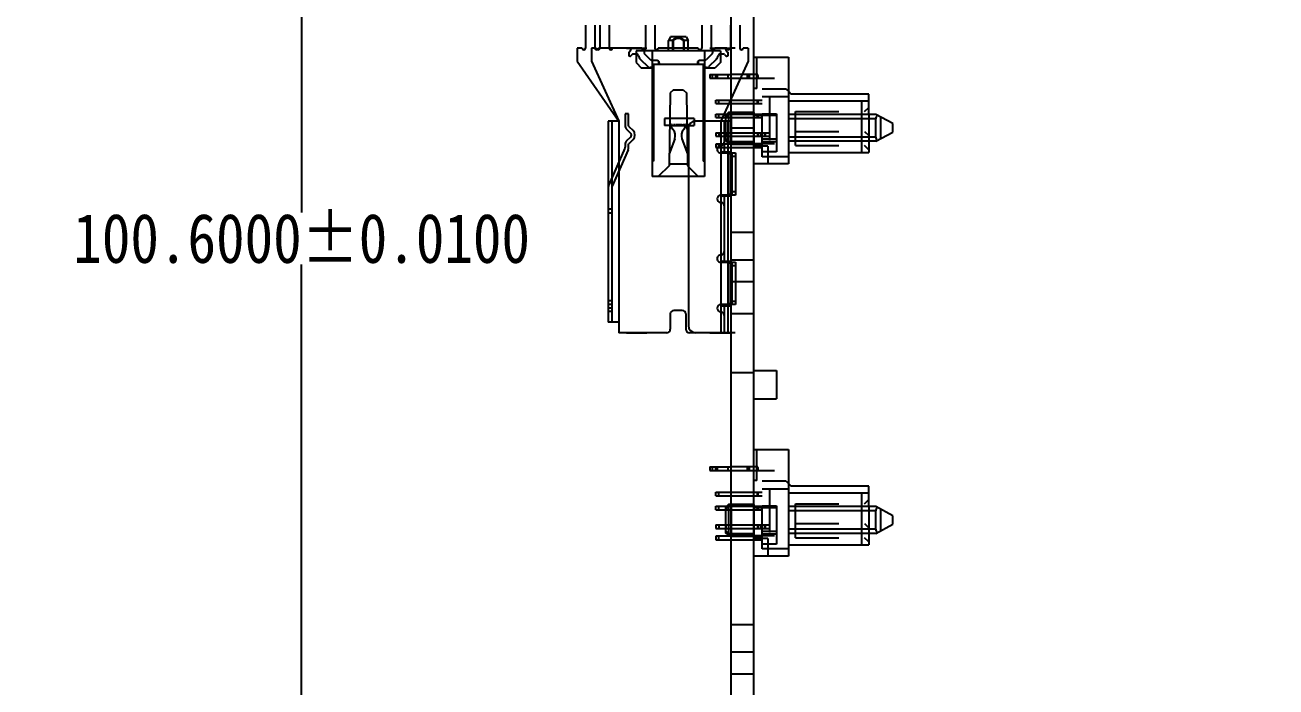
# Model space of a CAD drawing. Header units: millimetres. Extents: x 753 to 1632, y 352 to 973.
# Drawn here: x 901.5 to 990.2, y 622.5 to 669.4 of the extents above; entities that cross this region are included whole.
import ezdxf
from ezdxf import colors
from ezdxf.entities.mleader import LeaderData, LeaderLine
from ezdxf.math import Vec2, Vec3

# ---------------------------------------------------------------- set-up
doc = ezdxf.new("R2010")
doc.units = ezdxf.units.MM
doc.header["$LTSCALE"] = 30.734
doc.header["$PDMODE"] = 3
doc.header["$PDSIZE"] = 8
doc.linetypes.add('HIDDEN', pattern=[0.2, 0.1, -0.1])
doc.layers.get('0').update_dxf_attribs({"linetype": 'CONTINUOUS'})
doc.layers.get('Defpoints').update_dxf_attribs({"linetype": 'CONTINUOUS'})
for name, color, linetype in [('02___PRT_ALL_AXES', 7, 'CONTINUOUS'), ('5_ALL_CURVES', 7, 'CONTINUOUS'), ('CURVES', 7, 'CONTINUOUS'), ('DEFAULT_2', 8, 'HIDDEN')]:
    doc.layers.add(name, color=color, linetype=linetype)
doc.styles.get("Standard").update_dxf_attribs({"font": 'txt', "width": 0.85})
doc.dimstyles.get("Standard").update_dxf_attribs({"dimtxt": 3.5, "dimasz": 3.5, "dimexe": 0.18, "dimexo": 0.0625, "dimgap": 0.09, "dimtad": 1, "dimdsep": 46, "dimtxsty": 'Standard', "dimcen": 0.09, "dimadec": 0, "dimazin": 0, "dimtol": 1, "dimtp": 0.01, "dimtm": 0.01, "dimtfac": 1, "dimtofl": 0, "dimtmove": 0, "dimatfit": 3, "dimfxl": 1, "dimtolj": 1, "dimarcsym": 0})

# ---------------------------------------------------------------- blocks, each defined once
blk = doc.blocks.new('*D1')
at = {"color": 0, "lineweight": -2}
for p, q in [((948.068, 704.602), (911.039, 704.602)), ((921.097, 701.102), (921.097, 656.142)), ((921.097, 607.502), (921.097, 652.462)), ((948.068, 604.002), (911.039, 604.002))]:
    blk.add_line(p, q, dxfattribs=at)
at = {"color": 0}
for points in [[(920.514, 701.102), (921.68, 701.102), (921.097, 704.602)], [(920.514, 607.502), (921.68, 607.502), (921.097, 604.002)]]:
    blk.add_solid(points, dxfattribs=at)
at = {"layer": 'Defpoints', "color": 0}
for p in [(951.56, 704.602), (921.097, 604.002), (951.56, 604.002)]:
    blk.add_point(p, dxfattribs=at)
at = {"color": 0, "insert": (921.097, 654.302), "char_height": 3.5, "attachment_point": 5}
blk.add_mtext('\\A1;100.6000±0.0100', dxfattribs=at)

msp = doc.modelspace()

# ---------------------------------------------------------------- linework, layer by layer
at = {"color": 3, "linetype": 'Continuous'}
msp.add_line((951.56034, 604.00169), (951.56034, 704.60169), dxfattribs=at)
at = {"color": 7, "linetype": 'Continuous'}
for p, q in [((953.16034, 604.00169), (953.16034, 704.60169)), ((953.16034, 667.15169), (955.61034, 667.15169)), ((955.61034, 667.15169), (955.61034, 659.60169)), ((950.05034, 665.92669), (950.05034, 665.67669)), ((950.05034, 665.92669), (951.56034, 665.92669)), ((950.05034, 665.67669), (951.56034, 665.67669)), ((950.44034, 665.92669), (950.44034, 665.67669)), ((953.44034, 665.86669), (953.44034, 665.73669)), ((955.61034, 664.75169), (955.81034, 664.55169)), ((961.31034, 664.55169), (955.81034, 664.55169)), ((961.31034, 663.10169), (961.31034, 664.55169)), ((950.46034, 663.87669), (950.46034, 664.12669)), ((950.46034, 664.12669), (951.56034, 664.12669)), ((950.46034, 663.87669), (951.56034, 663.87669)), ((950.68461, 663.87669), (950.68461, 664.12669)), ((961.31034, 664.05169), (955.61034, 664.05169)), ((960.81034, 663.10169), (960.81034, 664.05169)), ((950.46034, 662.87669), (950.46034, 663.12669)), ((950.46034, 663.12669), (951.23534, 663.12669)), ((950.46034, 662.87669), (951.16034, 662.87669)), ((950.68461, 662.87669), (950.68461, 663.12669)), ((951.36034, 663.25169), (951.16034, 663.05169)), ((951.16034, 663.05165), (951.16034, 661.25172)), ((951.36034, 663.25169), (951.36034, 661.05169)), ((951.56034, 663.25169), (951.36034, 663.25169)), ((961.81034, 663.10169), (955.61034, 663.10169)), ((961.81034, 662.80169), (955.61034, 662.80169)), ((963.01034, 662.45169), (961.81034, 663.10169)), ((961.81034, 661.50169), (961.81034, 662.80169)), ((947.26386, 662.36915), (947.24338, 662.36915)), ((947.26386, 662.31915), (947.24338, 662.31915)), ((947.36775, 662.36915), (947.36101, 662.36915)), ((947.36101, 662.31915), (947.36775, 662.31915)), ((947.38602, 662.36915), (947.374, 662.36915)), ((947.374, 662.31915), (947.38602, 662.31915)), ((947.90588, 662.36915), (947.89914, 662.36915)), ((947.89914, 662.31915), (947.90588, 662.31915)), ((947.92415, 662.36915), (947.91213, 662.36915)), ((947.91213, 662.31915), (947.92415, 662.31915)), ((950.46034, 661.80669), (950.46034, 661.55669)), ((950.46034, 661.80669), (951.16034, 661.80669)), ((950.68461, 661.80669), (950.68461, 661.55669)), ((961.81034, 661.20169), (963.01034, 661.85169)), ((963.01034, 661.85169), (963.01034, 662.45169)), ((950.46034, 661.55669), (951.16034, 661.55669)), ((950.46034, 661.00669), (950.46034, 660.75669)), ((951.56034, 661.00669), (950.46034, 661.00669)), ((950.68461, 660.75669), (950.68461, 661.00669)), ((951.36034, 661.05169), (951.16034, 661.25169)), ((951.56034, 661.05169), (951.36034, 661.05169)), ((961.81034, 661.50169), (955.61034, 661.50169)), ((961.81034, 661.20169), (955.61034, 661.20169)), ((960.81034, 660.40169), (960.81034, 661.20169)), ((961.31034, 661.20169), (961.31034, 660.40169)), ((950.46034, 660.75669), (951.56034, 660.75669)), ((955.61034, 660.40169), (961.31034, 660.40169)), ((955.61034, 659.60169), (953.16034, 659.60169)), ((951.56034, 649.00169), (953.16034, 649.00169)), ((953.16034, 644.95169), (954.76034, 644.95169)), ((954.76034, 644.95169), (954.76034, 642.95169)), ((953.16034, 642.95169), (954.76034, 642.95169)), ((953.16034, 639.35169), (955.61034, 639.35169)), ((955.61034, 639.35169), (955.61034, 631.80169)), ((950.05034, 638.12669), (951.56034, 638.12669)), ((950.05034, 638.12669), (950.05034, 637.87669)), ((950.05034, 637.87669), (951.56034, 637.87669)), ((950.44034, 638.12669), (950.44034, 637.87669)), ((953.44034, 638.06669), (953.44034, 637.93669)), ((955.61034, 636.95169), (955.81034, 636.75169)), ((950.46034, 636.32669), (951.56034, 636.32669)), ((950.46034, 636.07669), (950.46034, 636.32669)), ((950.46034, 636.07669), (951.56034, 636.07669)), ((950.68461, 636.07669), (950.68461, 636.32669)), ((961.31034, 636.25169), (955.61034, 636.25169)), ((961.31034, 636.75169), (955.81034, 636.75169)), ((960.81034, 635.30169), (960.81034, 636.25169)), ((961.31034, 635.30169), (961.31034, 636.75169)), ((950.46034, 635.32669), (951.23534, 635.32669)), ((950.46034, 635.07669), (950.46034, 635.32669)), ((950.68461, 635.07669), (950.68461, 635.32669)), ((951.36034, 635.45169), (951.16034, 635.25169)), ((951.16034, 635.25165), (951.16034, 633.45172)), ((951.56034, 635.45169), (951.36034, 635.45169)), ((951.36034, 635.45169), (951.36034, 633.25169)), ((961.81034, 635.30169), (955.61034, 635.30169)), ((963.01034, 634.65169), (961.81034, 635.30169)), ((950.46034, 635.07669), (951.16034, 635.07669)), ((961.81034, 635.00169), (955.61034, 635.00169)), ((961.81034, 633.70169), (961.81034, 635.00169)), ((963.01034, 634.05169), (963.01034, 634.65169)), ((950.46034, 634.00669), (951.16034, 634.00669)), ((950.46034, 634.00669), (950.46034, 633.75669)), ((950.46034, 633.75669), (951.16034, 633.75669)), ((950.68461, 634.00669), (950.68461, 633.75669)), ((951.36034, 633.25169), (951.16034, 633.45169)), ((961.81034, 633.70169), (955.61034, 633.70169)), ((961.81034, 633.40169), (955.61034, 633.40169)), ((960.81034, 632.60169), (960.81034, 633.40169)), ((961.31034, 633.40169), (961.31034, 632.60169)), ((961.81034, 633.40169), (963.01034, 634.05169)), ((951.56034, 633.20669), (950.46034, 633.20669)), ((950.46034, 633.20669), (950.46034, 632.95669)), ((950.46034, 632.95669), (951.56034, 632.95669)), ((950.68461, 632.95669), (950.68461, 633.20669)), ((951.56034, 633.25169), (951.36034, 633.25169)), ((955.61034, 632.60169), (961.31034, 632.60169)), ((955.61034, 631.80169), (953.16034, 631.80169))]:
    msp.add_line(p, q, dxfattribs=at)
at = {"color": 6, "linetype": 'Continuous'}
for p, q in [((941.23286, 669.4412), (941.23286, 667.81169)), ((941.89286, 669.4412), (941.89286, 667.81169)), ((942.23356, 669.4412), (942.23356, 667.81169)), ((942.89356, 669.4412), (942.89356, 667.81169)), ((945.47356, 669.4412), (945.47356, 667.81169)), ((946.13356, 669.4412), (946.13356, 667.81169)), ((949.47356, 669.4412), (949.47356, 667.81169)), ((950.13356, 669.4412), (950.13356, 667.81169)), ((951.50356, 669.4412), (951.50356, 667.81169)), ((952.16356, 669.4412), (952.16356, 667.81169)), ((947.25512, 668.60169), (947.10512, 668.34188)), ((947.10512, 667.62329), (947.10512, 668.34188)), ((947.44457, 668.34188), (947.10512, 668.34188)), ((948.35512, 668.60169), (947.25512, 668.60169)), ((947.40304, 668.34188), (947.40304, 667.62329)), ((947.44457, 668.34188), (947.44457, 667.62329)), ((948.16568, 668.34188), (948.16568, 667.62329)), ((948.50512, 668.34188), (948.16568, 668.34188)), ((948.20721, 668.34188), (948.20721, 667.62329)), ((948.35512, 668.60169), (948.50512, 668.34188)), ((948.50512, 667.62329), (948.50512, 668.34188)), ((940.63942, 667.81169), (940.63942, 666.87835)), ((940.98286, 667.81169), (940.63942, 667.81169)), ((941.64012, 667.81169), (941.64012, 666.87835)), ((941.98356, 667.81169), (941.64012, 667.81169)), ((945.22356, 667.81169), (942.14286, 667.81169)), ((944.29937, 667.52326), (944.29937, 667.22569)), ((944.35845, 667.22569), (944.29937, 667.22569)), ((944.52058, 667.3464), (944.42916, 667.25498)), ((945.22897, 667.77569), (944.55227, 667.77569)), ((944.82897, 667.37569), (944.59129, 667.37569)), ((944.80512, 667.62329), (944.80512, 666.77329)), ((950.80512, 667.62329), (944.80512, 667.62329)), ((945.38137, 667.62329), (945.38137, 667.46951)), ((945.41066, 667.3988), (945.83039, 666.97907)), ((945.95316, 667.62329), (945.95316, 658.69869)), ((949.22356, 667.81169), (946.38356, 667.81169)), ((949.65709, 667.62329), (949.65709, 658.69869)), ((950.19959, 667.3988), (949.77986, 666.97907)), ((950.22887, 667.62329), (950.22887, 667.46951)), ((951.05798, 667.77569), (950.38127, 667.77569)), ((951.25356, 667.81169), (950.38356, 667.81169)), ((951.01896, 667.37569), (950.78127, 667.37569)), ((950.80512, 667.62329), (950.80512, 666.77329)), ((951.08967, 667.3464), (951.18109, 667.25498)), ((951.31087, 667.22569), (951.2518, 667.22569)), ((951.31087, 667.52326), (951.31087, 667.22569)), ((952.76012, 667.81169), (952.41356, 667.81169)), ((952.76012, 667.81169), (952.76012, 666.87835)), ((940.63942, 666.87835), (943.59012, 662.63169)), ((941.64012, 666.87835), (943.59012, 662.63169)), ((944.80512, 666.77329), (945.20512, 666.37329)), ((945.10825, 667.02833), (945.65752, 666.47907)), ((945.95316, 666.37329), (945.20512, 666.37329)), ((945.90464, 666.42049), (945.79894, 666.42049)), ((945.95316, 666.67049), (949.65709, 666.67049)), ((946.30316, 666.92049), (945.97182, 666.92049)), ((946.05464, 666.67049), (946.05464, 659.78769)), ((946.40316, 666.88229), (946.40316, 666.67049)), ((946.45316, 666.77049), (946.45316, 666.67049)), ((949.15709, 666.77049), (949.15709, 666.67049)), ((949.20709, 666.88229), (949.20709, 666.67049)), ((949.63843, 666.92049), (949.30709, 666.92049)), ((949.5556, 666.67049), (949.5556, 659.78769)), ((950.40512, 666.37329), (949.65709, 666.37329)), ((949.81131, 666.42049), (949.7056, 666.42049)), ((950.502, 667.02833), (949.95273, 666.47907)), ((950.80512, 666.77329), (950.40512, 666.37329)), ((952.76012, 666.87835), (950.81034, 662.63169)), ((947.23663, 664.62572), (947.14643, 659.45794)), ((947.44012, 664.82569), (947.23663, 664.62572)), ((948.17012, 664.82569), (947.44012, 664.82569)), ((948.17012, 664.82569), (948.37362, 664.62572)), ((948.37362, 664.62572), (948.46382, 659.45794)), ((942.84012, 662.63169), (942.84012, 648.38169)), ((943.59012, 662.63169), (942.84012, 662.63169)), ((943.09012, 662.63169), (943.09012, 648.38169)), ((943.59012, 662.63169), (943.59012, 647.63169)), ((944.0285, 663.14435), (944.0285, 662.29561)), ((944.2785, 663.14435), (944.0285, 663.14435)), ((944.2785, 662.29561), (944.2785, 663.14435)), ((946.82024, 662.81915), (946.82024, 662.31915)), ((948.92855, 662.81915), (946.82024, 662.81915)), ((948.92855, 662.81915), (948.92855, 662.31915)), ((951.56034, 662.63169), (949.02034, 662.63169)), ((950.81034, 662.63169), (950.81034, 647.63169)), ((951.06034, 662.63169), (951.06034, 660.46169)), ((951.31034, 662.63169), (951.31034, 647.63169)), ((944.11637, 662.08348), (944.41456, 661.78529)), ((944.29315, 662.26026), (944.59134, 661.96207)), ((947.24338, 662.31915), (946.82024, 662.31915)), ((947.17088, 662.31915), (947.17088, 662.36915)), ((947.20963, 662.36915), (947.17088, 662.36915)), ((947.17775, 662.31915), (947.17775, 662.36915)), ((947.18963, 662.31915), (947.18963, 662.36915)), ((947.19088, 662.31915), (947.19088, 662.36915)), ((947.19275, 662.31915), (947.19275, 662.36915)), ((947.19758, 662.31915), (947.19758, 662.36915)), ((947.19883, 662.31915), (947.19883, 662.36915)), ((947.19963, 662.31915), (947.19963, 662.36915)), ((947.19974, 662.51176), (947.28333, 662.26604)), ((947.20025, 662.31915), (947.20025, 662.36915)), ((947.20088, 662.31915), (947.20088, 662.36915)), ((947.2015, 662.31915), (947.2015, 662.36915)), ((947.20275, 662.31915), (947.20275, 662.36915)), ((947.2065, 662.31915), (947.2065, 662.36915)), ((947.20713, 662.31915), (947.20713, 662.36915)), ((947.20775, 662.31915), (947.20775, 662.36915)), ((947.20963, 662.31915), (947.20963, 662.36915)), ((947.21963, 662.31915), (947.21963, 662.36915)), ((947.2265, 662.36915), (947.21963, 662.36915)), ((947.2265, 662.31915), (947.2265, 662.36915)), ((947.2365, 662.31915), (947.2365, 662.36915)), ((947.24338, 662.36915), (947.2365, 662.36915)), ((947.24338, 662.31915), (947.24338, 662.36915)), ((947.25265, 662.31915), (947.25265, 662.36915)), ((947.26025, 662.31915), (947.26025, 662.36915)), ((947.26213, 662.31915), (947.26213, 662.36915)), ((947.26386, 662.36915), (947.2757, 662.36915)), ((947.26386, 662.31915), (947.36101, 662.31915)), ((947.26436, 662.31915), (947.26436, 662.36915)), ((947.26525, 662.31915), (947.26525, 662.36915)), ((947.26731, 662.31915), (947.26731, 662.36915)), ((947.26864, 662.31915), (947.26838, 662.36915)), ((947.269, 662.31915), (947.269, 662.36915)), ((947.27275, 662.31915), (947.27275, 662.36915)), ((947.2735, 662.31915), (947.2735, 662.36915)), ((947.27429, 662.31915), (947.27429, 662.36915)), ((947.2757, 662.31915), (947.2757, 662.36915)), ((947.33525, 662.31915), (947.33525, 662.36915)), ((947.34213, 662.36915), (947.33525, 662.36915)), ((947.34213, 662.31915), (947.34213, 662.36915)), ((947.35213, 662.31915), (947.35213, 662.36915)), ((947.36101, 662.36915), (947.35213, 662.36915)), ((947.35275, 662.31915), (947.35275, 662.36915)), ((947.35463, 662.31915), (947.35463, 662.36915)), ((947.35713, 662.31915), (947.35713, 662.36915)), ((947.35775, 662.31915), (947.35775, 662.36915)), ((947.35838, 662.31915), (947.35838, 662.36915)), ((947.35908, 662.31915), (947.35908, 662.36915)), ((947.36088, 662.31915), (947.36088, 662.36915)), ((947.36171, 662.31915), (947.36171, 662.36915)), ((947.3628, 662.31915), (947.3628, 662.36915)), ((947.36376, 662.31915), (947.36376, 662.36915)), ((947.36713, 662.31915), (947.36713, 662.36915)), ((947.36775, 662.31915), (947.36775, 662.36915)), ((947.374, 662.36915), (947.36775, 662.36915)), ((947.36775, 662.31915), (947.374, 662.31915)), ((947.37088, 662.31915), (947.37088, 662.36915)), ((947.3715, 662.31915), (947.3715, 662.36915)), ((947.37284, 662.31915), (947.37261, 662.36915)), ((947.37307, 662.31915), (947.37307, 662.36915)), ((947.37463, 662.31915), (947.37463, 662.36915)), ((947.37775, 662.31915), (947.37775, 662.36915)), ((947.37838, 662.31915), (947.37838, 662.36915)), ((947.37963, 662.31915), (947.37963, 662.36915)), ((947.38213, 662.31915), (947.38213, 662.36915)), ((947.38275, 662.31915), (947.38275, 662.36915)), ((947.38352, 662.31915), (947.38352, 662.36915)), ((947.38523, 662.31915), (947.38523, 662.36915)), ((947.39446, 662.36915), (947.38546, 662.36915)), ((947.38602, 662.31915), (947.89914, 662.31915)), ((947.38713, 662.31915), (947.38713, 662.36915)), ((947.38965, 662.31915), (947.38965, 662.36915)), ((947.39092, 662.31915), (947.39092, 662.36915)), ((947.39274, 662.31915), (947.39276, 662.36915)), ((947.39275, 662.31915), (947.39275, 662.36915)), ((947.39337, 662.31915), (947.39337, 662.36915)), ((947.454, 662.31915), (947.454, 662.36915)), ((947.48775, 662.36915), (947.454, 662.36915)), ((947.46088, 662.31915), (947.46088, 662.36915)), ((947.484, 662.31915), (947.484, 662.36915)), ((947.48775, 662.31915), (947.48775, 662.36915)), ((947.49775, 662.31915), (947.49775, 662.36915)), ((947.54525, 662.36915), (947.49775, 662.36915)), ((947.49838, 662.31915), (947.49838, 662.36915)), ((947.50025, 662.31915), (947.50025, 662.36915)), ((947.50275, 662.31915), (947.50275, 662.36915)), ((947.50463, 662.31915), (947.50463, 662.36915)), ((947.50525, 662.31915), (947.50525, 662.36915)), ((947.50789, 662.31915), (947.50789, 662.36915)), ((947.50873, 662.31915), (947.50873, 662.36915)), ((947.50998, 662.31915), (947.50998, 662.36915)), ((947.51588, 662.31915), (947.51588, 662.36915)), ((947.51963, 662.31915), (947.51963, 662.36915)), ((947.52338, 662.31915), (947.52338, 662.36915)), ((947.52713, 662.31915), (947.52713, 662.36915)), ((947.53303, 662.31915), (947.53303, 662.36915)), ((947.53393, 662.31915), (947.53393, 662.36915)), ((947.53512, 662.31915), (947.53512, 662.36915)), ((947.53775, 662.31915), (947.53775, 662.36915)), ((947.53838, 662.31915), (947.53838, 662.36915)), ((947.54025, 662.31915), (947.54025, 662.36915)), ((947.54275, 662.31915), (947.54275, 662.36915)), ((947.54463, 662.31915), (947.54463, 662.36915)), ((947.54525, 662.31915), (947.54525, 662.36915)), ((947.55525, 662.31915), (947.55525, 662.36915)), ((947.594, 662.36915), (947.55525, 662.36915)), ((947.56213, 662.31915), (947.56213, 662.36915)), ((947.574, 662.31915), (947.574, 662.36915)), ((947.57525, 662.31915), (947.57525, 662.36915)), ((947.57713, 662.31915), (947.57713, 662.36915)), ((947.58196, 662.31915), (947.58196, 662.36915)), ((947.58321, 662.31915), (947.58321, 662.36915)), ((947.584, 662.31915), (947.584, 662.36915)), ((947.58463, 662.31915), (947.58463, 662.36915)), ((947.58525, 662.31915), (947.58525, 662.36915)), ((947.58588, 662.31915), (947.58588, 662.36915)), ((947.58713, 662.31915), (947.58713, 662.36915)), ((947.59088, 662.31915), (947.59088, 662.36915)), ((947.5915, 662.31915), (947.5915, 662.36915)), ((947.59213, 662.31915), (947.59213, 662.36915)), ((947.594, 662.31915), (947.594, 662.36915)), ((947.654, 662.31915), (947.654, 662.36915)), ((947.69275, 662.36915), (947.654, 662.36915)), ((947.66088, 662.31915), (947.66088, 662.36915)), ((947.67275, 662.31915), (947.67275, 662.36915)), ((947.674, 662.31915), (947.674, 662.36915)), ((947.67588, 662.31915), (947.67588, 662.36915)), ((947.68088, 662.31915), (947.68088, 662.36915)), ((947.68196, 662.31915), (947.68196, 662.36915)), ((947.68275, 662.31915), (947.68275, 662.36915)), ((947.68338, 662.31915), (947.68338, 662.36915)), ((947.684, 662.31915), (947.684, 662.36915)), ((947.68463, 662.31915), (947.68463, 662.36915)), ((947.68588, 662.31915), (947.68588, 662.36915)), ((947.68963, 662.31915), (947.68963, 662.36915)), ((947.69025, 662.31915), (947.69025, 662.36915)), ((947.69088, 662.31915), (947.69088, 662.36915)), ((947.69275, 662.31915), (947.69275, 662.36915)), ((947.70275, 662.31915), (947.70275, 662.36915)), ((947.739, 662.36915), (947.70275, 662.36915)), ((947.70963, 662.31915), (947.70963, 662.36915)), ((947.73588, 662.31915), (947.73588, 662.36915)), ((947.73838, 662.31915), (947.73838, 662.36915)), ((947.739, 662.31915), (947.739, 662.36915)), ((947.749, 662.31915), (947.749, 662.36915)), ((947.78525, 662.36915), (947.749, 662.36915)), ((947.75588, 662.31915), (947.75588, 662.36915)), ((947.769, 662.31915), (947.769, 662.36915)), ((947.77088, 662.31915), (947.77088, 662.36915)), ((947.77588, 662.31915), (947.77588, 662.36915)), ((947.77696, 662.31915), (947.77696, 662.36915)), ((947.779, 662.31915), (947.779, 662.36915)), ((947.78088, 662.31915), (947.78088, 662.36915)), ((947.78463, 662.31915), (947.78463, 662.36915)), ((947.78525, 662.31915), (947.78525, 662.36915)), ((947.79525, 662.31915), (947.79525, 662.36915)), ((947.834, 662.36915), (947.79525, 662.36915)), ((947.80213, 662.31915), (947.80213, 662.36915)), ((947.814, 662.31915), (947.814, 662.36915)), ((947.81525, 662.31915), (947.81525, 662.36915)), ((947.81713, 662.31915), (947.81713, 662.36915)), ((947.82196, 662.31915), (947.82196, 662.36915)), ((947.82321, 662.31915), (947.82321, 662.36915)), ((947.824, 662.31915), (947.824, 662.36915)), ((947.82463, 662.31915), (947.82463, 662.36915)), ((947.82525, 662.31915), (947.82525, 662.36915)), ((947.82588, 662.31915), (947.82588, 662.36915)), ((947.82713, 662.31915), (947.82713, 662.36915)), ((947.83088, 662.31915), (947.83088, 662.36915)), ((947.8315, 662.31915), (947.8315, 662.36915)), ((947.83213, 662.31915), (947.83213, 662.36915)), ((947.834, 662.31915), (947.834, 662.36915)), ((947.844, 662.31915), (947.844, 662.36915)), ((947.88025, 662.36915), (947.844, 662.36915)), ((947.85088, 662.31915), (947.85088, 662.36915)), ((947.87713, 662.31915), (947.87713, 662.36915)), ((947.87963, 662.31915), (947.87963, 662.36915)), ((947.88025, 662.31915), (947.88025, 662.36915)), ((947.89025, 662.31915), (947.89025, 662.36915)), ((947.89914, 662.36915), (947.89025, 662.36915)), ((947.89088, 662.31915), (947.89088, 662.36915)), ((947.89275, 662.31915), (947.89275, 662.36915)), ((947.89525, 662.31915), (947.89525, 662.36915)), ((947.89588, 662.31915), (947.89588, 662.36915)), ((947.8965, 662.31915), (947.8965, 662.36915)), ((947.89721, 662.31915), (947.89721, 662.36915)), ((947.899, 662.31915), (947.899, 662.36915)), ((947.89984, 662.31915), (947.89984, 662.36915)), ((947.90092, 662.31915), (947.90092, 662.36915)), ((947.90188, 662.31915), (947.90188, 662.36915)), ((947.90525, 662.31915), (947.90525, 662.36915)), ((947.90588, 662.31915), (947.90588, 662.36915)), ((947.91213, 662.36915), (947.90588, 662.36915)), ((947.90588, 662.31915), (947.91213, 662.31915)), ((947.909, 662.31915), (947.909, 662.36915)), ((947.90963, 662.31915), (947.90963, 662.36915)), ((947.91097, 662.31915), (947.91073, 662.36915)), ((947.91119, 662.31915), (947.91119, 662.36915)), ((947.91275, 662.31915), (947.91275, 662.36915)), ((947.91588, 662.31915), (947.91588, 662.36915)), ((947.9165, 662.31915), (947.9165, 662.36915)), ((947.91775, 662.31915), (947.91775, 662.36915)), ((947.92025, 662.31915), (947.92025, 662.36915)), ((947.92088, 662.31915), (947.92088, 662.36915)), ((947.92164, 662.31915), (947.92164, 662.36915)), ((947.92335, 662.31915), (947.92335, 662.36915)), ((947.93259, 662.36915), (947.92359, 662.36915)), ((947.92415, 662.31915), (948.92855, 662.31915)), ((947.92525, 662.31915), (947.92525, 662.36915)), ((947.92777, 662.31915), (947.92777, 662.36915)), ((947.92904, 662.31915), (947.92904, 662.36915)), ((947.93086, 662.31915), (947.93089, 662.36915)), ((947.93088, 662.31915), (947.93088, 662.36915)), ((947.9315, 662.31915), (947.9315, 662.36915)), ((947.94213, 662.31915), (947.94213, 662.36915)), ((947.97838, 662.36915), (947.94213, 662.36915)), ((947.949, 662.31915), (947.949, 662.36915)), ((947.97525, 662.31915), (947.97525, 662.36915)), ((947.97775, 662.31915), (947.97775, 662.36915)), ((947.97838, 662.31915), (947.97838, 662.36915)), ((947.98838, 662.31915), (947.98838, 662.36915)), ((948.02713, 662.36915), (947.98838, 662.36915)), ((947.99463, 662.31915), (947.99463, 662.36915)), ((947.99525, 662.31915), (947.99525, 662.36915)), ((948.02025, 662.31915), (948.02025, 662.36915)), ((948.02088, 662.31915), (948.02088, 662.36915)), ((948.02713, 662.31915), (948.02713, 662.36915)), ((948.03713, 662.31915), (948.03713, 662.36915)), ((948.07525, 662.36915), (948.03713, 662.36915)), ((948.05275, 662.31915), (948.05275, 662.36915)), ((948.05963, 662.31915), (948.05963, 662.36915)), ((948.07525, 662.31915), (948.07525, 662.36915)), ((948.08525, 662.31915), (948.08525, 662.36915)), ((948.08525, 662.36915), (948.129, 662.36915)), ((948.09213, 662.31915), (948.09213, 662.36915)), ((948.09775, 662.31915), (948.09775, 662.36915)), ((948.09963, 662.31915), (948.09963, 662.36915)), ((948.10338, 662.31915), (948.10338, 662.36915)), ((948.10713, 662.31915), (948.10713, 662.36915)), ((948.11088, 662.31915), (948.11088, 662.36915)), ((948.11525, 662.31915), (948.11525, 662.36915)), ((948.1165, 662.31915), (948.1165, 662.36915)), ((948.12213, 662.31915), (948.12213, 662.36915)), ((948.129, 662.31915), (948.129, 662.36915)), ((948.139, 662.31915), (948.139, 662.36915)), ((948.17713, 662.36915), (948.139, 662.36915)), ((948.15463, 662.31915), (948.15463, 662.36915)), ((948.1615, 662.31915), (948.1615, 662.36915)), ((948.17713, 662.31915), (948.17713, 662.36915)), ((948.18713, 662.31915), (948.18713, 662.36915)), ((948.194, 662.36915), (948.18713, 662.36915)), ((948.194, 662.31915), (948.194, 662.36915)), ((948.204, 662.31915), (948.204, 662.36915)), ((948.2515, 662.36915), (948.204, 662.36915)), ((948.20463, 662.31915), (948.20463, 662.36915)), ((948.2065, 662.31915), (948.2065, 662.36915)), ((948.209, 662.31915), (948.209, 662.36915)), ((948.21088, 662.31915), (948.21088, 662.36915)), ((948.2115, 662.31915), (948.2115, 662.36915)), ((948.21414, 662.31915), (948.21414, 662.36915)), ((948.21498, 662.31915), (948.21498, 662.36915)), ((948.21623, 662.31915), (948.21623, 662.36915)), ((948.22213, 662.31915), (948.22213, 662.36915)), ((948.22588, 662.31915), (948.22588, 662.36915)), ((948.22963, 662.31915), (948.22963, 662.36915)), ((948.23338, 662.31915), (948.23338, 662.36915)), ((948.23928, 662.31915), (948.23928, 662.36915)), ((948.24018, 662.31915), (948.24018, 662.36915)), ((948.24137, 662.31915), (948.24137, 662.36915)), ((948.244, 662.31915), (948.244, 662.36915)), ((948.24463, 662.31915), (948.24463, 662.36915)), ((948.2465, 662.31915), (948.2465, 662.36915)), ((948.249, 662.31915), (948.249, 662.36915)), ((948.25088, 662.31915), (948.25088, 662.36915)), ((948.2515, 662.31915), (948.2515, 662.36915)), ((948.2615, 662.31915), (948.2615, 662.36915)), ((948.30025, 662.36915), (948.2615, 662.36915)), ((948.26775, 662.31915), (948.26775, 662.36915)), ((948.26838, 662.31915), (948.26838, 662.36915)), ((948.29338, 662.31915), (948.29338, 662.36915)), ((948.294, 662.31915), (948.294, 662.36915)), ((948.30025, 662.31915), (948.30025, 662.36915)), ((948.41051, 662.51176), (948.32692, 662.26604)), ((948.36025, 662.31915), (948.36025, 662.36915)), ((948.40775, 662.36915), (948.36025, 662.36915)), ((948.36088, 662.31915), (948.36088, 662.36915)), ((948.36275, 662.31915), (948.36275, 662.36915)), ((948.36525, 662.31915), (948.36525, 662.36915)), ((948.36713, 662.31915), (948.36713, 662.36915)), ((948.36775, 662.31915), (948.36775, 662.36915)), ((948.37039, 662.31915), (948.37039, 662.36915)), ((948.37123, 662.31915), (948.37123, 662.36915)), ((948.37248, 662.31915), (948.37248, 662.36915)), ((948.37838, 662.31915), (948.37838, 662.36915)), ((948.38213, 662.31915), (948.38213, 662.36915)), ((948.38588, 662.31915), (948.38588, 662.36915)), ((948.38963, 662.31915), (948.38963, 662.36915)), ((948.39553, 662.31915), (948.39553, 662.36915)), ((948.39643, 662.31915), (948.39643, 662.36915)), ((948.39762, 662.31915), (948.39762, 662.36915)), ((948.40025, 662.31915), (948.40025, 662.36915)), ((948.40088, 662.31915), (948.40088, 662.36915)), ((948.40275, 662.31915), (948.40275, 662.36915)), ((948.40525, 662.31915), (948.40525, 662.36915)), ((948.40713, 662.31915), (948.40713, 662.36915)), ((948.40775, 662.31915), (948.40775, 662.36915)), ((948.41775, 662.31915), (948.41775, 662.36915)), ((948.4565, 662.36915), (948.41775, 662.36915)), ((948.424, 662.31915), (948.424, 662.36915)), ((948.42463, 662.31915), (948.42463, 662.36915)), ((948.44963, 662.31915), (948.44963, 662.36915)), ((948.45025, 662.31915), (948.45025, 662.36915)), ((948.4565, 662.31915), (948.4565, 662.36915)), ((948.4665, 662.31915), (948.4665, 662.36915)), ((948.49963, 662.36915), (948.4665, 662.36915)), ((948.47338, 662.31915), (948.47338, 662.36915)), ((948.49963, 662.31915), (948.49963, 662.36915)), ((948.50963, 662.31915), (948.50963, 662.36915)), ((948.55338, 662.36915), (948.50963, 662.36915)), ((948.51775, 662.31915), (948.51775, 662.36915)), ((948.52034, 662.13169), (948.52034, 648.13169)), ((948.52775, 662.31915), (948.52775, 662.36915)), ((948.5315, 662.31915), (948.5315, 662.36915)), ((948.53525, 662.31915), (948.53525, 662.36915)), ((948.54525, 662.31915), (948.54525, 662.36915)), ((948.55338, 662.31915), (948.55338, 662.36915)), ((944.02837, 660.99199), (944.02837, 660.7861)), ((944.41456, 661.50245), (944.11624, 661.20413)), ((944.27837, 660.7861), (944.27837, 660.99199)), ((944.59134, 661.32567), (944.29301, 661.02735)), ((947.55358, 661.3821), (947.16148, 660.32022)), ((948.05667, 661.3821), (948.44877, 660.32022)), ((944.01167, 660.70609), (942.88188, 658.11769)), ((944.24079, 660.60608), (943.11106, 658.01782)), ((950.80634, 660.38169), (951.86034, 660.38169)), ((950.94034, 660.46169), (951.56034, 660.46169)), ((951.31034, 660.33169), (951.56034, 660.33169)), ((951.36034, 660.38169), (951.36034, 657.38169)), ((951.61034, 660.38169), (951.61034, 657.38169)), ((951.86034, 660.13169), (951.61034, 660.13169)), ((951.86034, 660.38169), (951.86034, 657.38169)), ((946.05464, 659.78769), (945.95316, 659.78769)), ((947.14643, 659.45794), (946.38717, 658.69869)), ((948.46155, 659.58769), (947.1487, 659.58769)), ((948.46382, 659.45794), (949.22307, 658.69869)), ((949.65709, 659.78769), (949.5556, 659.78769)), ((949.65709, 658.69869), (945.95316, 658.69869)), ((951.86034, 657.38169), (950.80634, 657.38169)), ((951.56034, 657.30169), (950.94034, 657.30169)), ((951.06034, 657.30169), (951.06034, 652.70336)), ((951.56034, 657.43169), (951.31034, 657.43169)), ((951.61034, 657.63169), (951.86034, 657.63169)), ((943.09012, 656.38169), (942.84012, 656.38169)), ((942.84012, 656.13169), (943.09012, 656.13169)), ((950.80634, 652.62336), (951.86034, 652.62336)), ((950.94034, 652.70336), (951.56034, 652.70336)), ((951.31034, 652.57336), (951.56034, 652.57336)), ((951.36034, 652.62336), (951.36034, 649.62336)), ((951.61034, 652.62336), (951.61034, 649.62336)), ((951.86034, 652.37336), (951.61034, 652.37336)), ((951.86034, 652.62336), (951.86034, 649.62336)), ((943.09012, 649.88169), (942.84012, 649.88169)), ((943.09012, 649.63169), (942.84012, 649.63169)), ((943.09012, 649.38169), (942.84012, 649.38169)), ((951.86034, 649.62336), (950.80634, 649.62336)), ((950.94034, 649.54336), (951.56034, 649.54336)), ((951.06034, 649.54336), (951.06034, 647.63169)), ((951.56034, 649.67336), (951.31034, 649.67336)), ((951.61034, 649.87336), (951.86034, 649.87336)), ((943.09012, 649.13169), (942.84012, 649.13169)), ((947.23734, 648.96169), (947.23734, 647.88169)), ((948.08734, 649.21169), (947.48734, 649.21169)), ((948.33734, 648.96169), (948.33734, 647.88169)), ((943.59012, 648.38169), (942.84012, 648.38169)), ((946.98734, 647.63169), (943.59012, 647.63169)), ((951.56034, 647.63169), (948.58734, 647.63169))]:
    msp.add_line(p, q, dxfattribs=at)
for centre, radius, start, end in [((941.10786, 667.81169), 0.125, 180, 360), ((942.01786, 667.81169), 0.125, 180, 360), ((942.10856, 667.81169), 0.125, 180, 360), ((943.01856, 667.81169), 0.125, 180, 360), ((944.29987, 667.62329), 0.1, 269.7634941, 0), ((944.35845, 667.32569), 0.1, 270, 315), ((944.55227, 667.62329), 0.1524, 90, 180), ((944.59129, 667.27569), 0.1, 90, 135), ((944.82897, 667.22329), 0.1524, 14.0696733, 90), ((945.4618, 667.38189), 0.5, 194.0696733, 225), ((945.34856, 667.81169), 0.125, 180, 360), ((945.22897, 667.62329), 0.1524, 0, 90), ((945.48137, 667.46951), 0.1, 180, 225), ((946.25856, 667.81169), 0.125, 180, 360), ((949.34856, 667.81169), 0.125, 180, 360), ((950.25856, 667.81169), 0.125, 180, 0), ((950.12887, 667.46951), 0.1, 315, 0), ((950.38127, 667.62329), 0.1524, 90, 180), ((950.14845, 667.38189), 0.5, 315, 345.9303267), ((950.78127, 667.22329), 0.1524, 90, 165.9303267), ((951.01896, 667.27569), 0.1, 45, 90), ((951.05798, 667.62329), 0.1524, 0, 90), ((951.2518, 667.32569), 0.1, 225, 270), ((951.31038, 667.62329), 0.1, 180, 270.2365059), ((951.37856, 667.81169), 0.125, 180, 360), ((952.28856, 667.81169), 0.125, 180, 0), ((945.79894, 666.62049), 0.2, 225, 270), ((945.97182, 667.12049), 0.2, 225, 270), ((945.90464, 666.27049), 0.15, 0, 90), ((946.30316, 666.77049), 0.15, 0, 90), ((949.30709, 666.77049), 0.15, 90, 180), ((949.7056, 666.27049), 0.15, 90, 180), ((949.63843, 667.12049), 0.2, 270, 315), ((949.81131, 666.62049), 0.2, 270, 315), ((949.02034, 662.13169), 0.5, 90, 180), ((944.3285, 662.29561), 0.3, 180, 225), ((944.3285, 662.29561), 0.05, 180, 225), ((944.27314, 661.64387), 0.2, 315, 45), ((944.27314, 661.64387), 0.45, 315, 45), ((947.88449, 662.47057), 0.635, 198.7892032, 223.1466075), ((946.95789, 661.60206), 0.635, 339.7334807, 43.1466075), ((948.65236, 661.60206), 0.635, 136.8533925, 200.2665193), ((947.72576, 662.47057), 0.635, 316.8533925, 341.2107968), ((944.32837, 660.99199), 0.3, 135, 180), ((944.32837, 660.99199), 0.05, 135, 180), ((950.80634, 660.63569), 0.254, 89.9999989, 270), ((950.80634, 661.14369), 0.254, 270.0000011, 359.9999999), ((943.82837, 660.7861), 0.2, 336.4195188, 360), ((943.82837, 660.7861), 0.45, 336.4195188, 0), ((950.94034, 660.33169), 0.13, 90, 180), ((943.34012, 657.91767), 0.5, 156.4195188, 180), ((943.34012, 657.91767), 0.25, 156.3129563, 180), ((950.80634, 657.12769), 0.254, 90, 269.9997288), ((950.94034, 657.43169), 0.13, 180, 270), ((950.80634, 656.61969), 0.254, 0, 90.0002712), ((950.80634, 652.87736), 0.254, 89.9999997, 270), ((950.80634, 653.38536), 0.254, 270.0000003, 0), ((950.94034, 652.57336), 0.13, 90, 180), ((950.80634, 649.36936), 0.254, 90, 269.9996665), ((950.94034, 649.67336), 0.13, 180, 270), ((947.48734, 648.96169), 0.25, 90, 180), ((948.08734, 648.96169), 0.25, 0, 90), ((950.80634, 648.86136), 0.254, 0, 90.0003335), ((946.98734, 647.88169), 0.25, 270, 0), ((948.58734, 647.88169), 0.25, 180, 270.0000001), ((949.02034, 648.13169), 0.5, 180, 270)]:
    msp.add_arc(centre, radius, start, end, dxfattribs=at)
at = {"color": 7, "linetype": 'Continuous'}
for centre, start_param, end_param in [((962.11543, 662.80169), 2.23375722, 3.14159265), ((962.11543, 661.50169), -3.14159265, -2.23375722), ((962.11543, 635.00169), 2.23375722, 3.14159265), ((962.11543, 633.70169), -3.14159265, -2.23375722)]:
    msp.add_ellipse(centre, major_axis=(0.30508, 0), ratio=0.98333333, start_param=start_param, end_param=end_param, dxfattribs=at)
at = {"color": 6, "linetype": 'Continuous'}
for points, start_tangent, end_tangent in [([(947.40304, 668.34188), (947.47049, 668.405), (947.53398, 668.45635), (947.5939, 668.49657), (947.65018, 668.52621), (947.70343, 668.54634), (947.7544, 668.55797), (947.80452, 668.56185), (947.85439, 668.55819), (947.90525, 668.54681), (947.95823, 668.52703), (948.01447, 668.49769), (948.07469, 668.45751), (948.13896, 668.4057), (948.20721, 668.34188)], (0.70891283, 0.70529611), (0.70891283, -0.70529611)), ([(948.20721, 668.34188), (948.13982, 668.40495), (948.07642, 668.45623), (948.01657, 668.49643), (947.9603, 668.5261), (947.90699, 668.54629), (947.85596, 668.55795), (947.8058, 668.56185), (947.75583, 668.55819), (947.70498, 668.54681), (947.65197, 668.52701), (947.59575, 668.49767), (947.53558, 668.45753), (947.47133, 668.40573), (947.40304, 668.34188)], (-0.70891279, 0.70529614), (-0.70891279, -0.70529614)), ([(948.16568, 668.34188), (948.10131, 668.39536), (948.04115, 668.43757), (947.98445, 668.46966), (947.93087, 668.49251), (947.87956, 668.50712), (947.82979, 668.51421), (947.78047, 668.51421), (947.73061, 668.5071), (947.67962, 668.49259), (947.62614, 668.46983), (947.56933, 668.43772), (947.50889, 668.39532), (947.44457, 668.34188)], (-0.7462025, 0.66571903), (-0.7462025, -0.66571903)), ([(947.44457, 668.34188), (947.50891, 668.39534), (947.56906, 668.43754), (947.62575, 668.46964), (947.67933, 668.49249), (947.73066, 668.50711), (947.78044, 668.51421), (947.82976, 668.51421), (947.8796, 668.50711), (947.9306, 668.49261), (947.98409, 668.46984), (948.0409, 668.43773), (948.10134, 668.39534), (948.16568, 668.34188)], (0.74620251, 0.66571902), (0.74620251, -0.66571902))]:
    msp.add_spline(points, degree=3, dxfattribs=dict(at, start_tangent=start_tangent, end_tangent=end_tangent))
at = {"color": 7, "linetype": 'Continuous'}
for points, start_tangent, end_tangent in [([(950.20302, 665.92669), (950.2, 665.89622), (950.19606, 665.80169)], (-0.11343735, -0.99354515), (0, -1)), ([(950.19606, 665.80169), (950.1965, 665.76988), (950.20302, 665.67669)], (0, -1), (0.11343735, -0.99354515)), ([(950.57059, 665.92669), (950.56542, 665.89614), (950.55873, 665.80169)], (-0.19114015, -0.98156276), (0, -1)), ([(950.55873, 665.80169), (950.55947, 665.76994), (950.57059, 665.67669)], (0, -1), (0.19114015, -0.98156276)), ([(951.32927, 665.92669), (951.32411, 665.89614), (951.31741, 665.80169)], (-0.19114015, -0.98156276), (0, -1)), ([(951.31741, 665.80169), (951.31816, 665.76994), (951.32927, 665.67669)], (0, -1), (0.19114015, -0.98156276)), ([(950.20302, 638.12669), (950.2, 638.09622), (950.19606, 638.00169)], (-0.11343735, -0.99354515), (0, -1)), ([(950.19606, 638.00169), (950.1965, 637.96988), (950.20302, 637.87669)], (0, -1), (0.11343735, -0.99354515)), ([(950.57059, 638.12669), (950.56542, 638.09614), (950.55873, 638.00169)], (-0.19114015, -0.98156276), (0, -1)), ([(950.55873, 638.00169), (950.55947, 637.96994), (950.57059, 637.87669)], (0, -1), (0.19114015, -0.98156276)), ([(951.32927, 638.12669), (951.32411, 638.09614), (951.31741, 638.00169)], (-0.19114015, -0.98156276), (0, -1)), ([(951.31741, 638.00169), (951.31816, 637.96994), (951.32927, 637.87669)], (0, -1), (0.19114015, -0.98156276))]:
    msp.add_spline(points, degree=3, dxfattribs=dict(at, start_tangent=start_tangent, end_tangent=end_tangent))
at = {"layer": '02___PRT_ALL_AXES', "color": 8, "linetype": 'HIDDEN'}
for p, q in [((951.56034, 663.25169), (951.56034, 661.05169)), ((953.16034, 663.25169), (951.56034, 663.25169)), ((953.16034, 663.25169), (953.16034, 661.05169)), ((951.56034, 662.15169), (953.16034, 662.15169)), ((953.16034, 661.05169), (951.56034, 661.05169)), ((951.56034, 654.75169), (953.16034, 654.75169)), ((951.56034, 651.25169), (951.56034, 654.75169)), ((953.16034, 651.25169), (953.16034, 654.75169)), ((951.56034, 651.25169), (953.16034, 651.25169)), ((953.16034, 635.45169), (951.56034, 635.45169)), ((951.56034, 635.45169), (951.56034, 633.25169)), ((953.16034, 635.45169), (953.16034, 633.25169)), ((953.16034, 633.25169), (951.56034, 633.25169)), ((951.56034, 626.95169), (953.16034, 626.95169)), ((951.56034, 623.45169), (951.56034, 626.95169)), ((953.16034, 623.45169), (953.16034, 626.95169)), ((951.56034, 623.45169), (953.16034, 623.45169))]:
    msp.add_line(p, q, dxfattribs=at)
at = {"layer": '5_ALL_CURVES', "color": 40, "linetype": 'Continuous'}
for p, q in [((944.13012, 647.63169), (945.58012, 647.63169)), ((950.03012, 647.63169), (951.56036, 647.63169))]:
    msp.add_line(p, q, dxfattribs=at)
at = {"layer": '5_ALL_CURVES', "color": 8, "linetype": 'HIDDEN'}
msp.add_line((951.83512, 647.63169), (951.56032, 647.63169), dxfattribs=at)
at = {"layer": 'CURVES', "color": 4, "linetype": 'Continuous'}
for p, q in [((944.13012, 667.81169), (945.58012, 667.81169)), ((950.03012, 667.81169), (951.56036, 667.81169)), ((946.31467, 658.69869), (946.02798, 658.69869)), ((949.57376, 658.69869), (949.28706, 658.69869))]:
    msp.add_line(p, q, dxfattribs=at)
at = {"layer": 'CURVES', "color": 8, "linetype": 'HIDDEN'}
msp.add_line((951.83512, 667.81169), (951.56032, 667.81169), dxfattribs=at)
at = {"layer": 'DEFAULT_2', "color": 8, "linetype": 'HIDDEN'}
for p, q in [((953.36034, 664.95169), (953.36034, 667.15169)), ((953.44328, 665.92669), (951.56034, 665.92669)), ((951.56034, 665.67669), (955.61034, 665.67669)), ((952.838, 665.92669), (952.838, 665.67669)), ((953.44328, 665.67669), (953.44328, 665.92669)), ((953.36034, 664.95169), (953.16034, 664.95169)), ((953.76034, 660.10169), (953.76034, 664.90169)), ((955.46034, 664.90169), (953.76034, 664.90169)), ((955.46034, 664.90169), (955.61034, 664.75169)), ((951.56034, 664.12669), (953.76034, 664.12669)), ((951.56034, 663.87669), (953.76034, 663.87669)), ((953.14778, 663.87669), (953.14778, 664.12669)), ((953.41034, 663.87669), (953.41034, 664.12669)), ((953.46034, 663.87669), (953.46034, 664.12669)), ((955.61034, 664.35169), (953.76034, 664.35169)), ((954.26034, 664.35169), (954.26034, 660.10169)), ((961.01034, 663.30169), (961.31034, 663.60169)), ((951.16034, 662.87669), (953.76034, 662.87669)), ((951.23441, 662.98764), (951.22321, 662.97456)), ((951.23534, 663.12669), (953.76034, 663.12669)), ((951.36034, 663.13148), (951.35609, 663.12671)), ((953.16034, 663.13148), (951.36034, 663.13148)), ((953.16034, 663.25169), (951.56034, 663.25169)), ((953.14778, 662.87669), (953.14778, 663.12669)), ((953.16034, 663.05169), (954.76034, 663.05169)), ((953.41034, 662.87669), (953.41034, 663.12669)), ((953.46034, 662.87669), (953.46034, 663.12669)), ((953.76034, 663.15169), (954.76034, 663.15169)), ((954.76034, 663.15169), (954.76034, 660.45169)), ((956.11034, 660.90169), (956.11034, 663.30169)), ((956.11034, 663.30169), (961.01034, 663.30169)), ((960.81034, 661.20169), (960.81034, 663.10169)), ((961.31034, 663.10169), (961.31034, 661.20169)), ((962.14432, 662.92079), (962.14432, 661.38259)), ((951.16034, 661.80669), (954.26034, 661.80669)), ((951.18461, 661.80669), (951.18461, 661.55669)), ((953.14778, 661.80669), (953.14778, 661.55669)), ((953.41034, 661.80669), (953.41034, 661.55669)), ((953.46034, 661.80669), (953.46034, 661.55669)), ((953.64778, 661.80669), (953.64778, 661.55669)), ((953.91034, 661.80669), (953.91034, 661.55669)), ((953.96034, 661.80669), (953.96034, 661.55669)), ((956.11034, 661.90169), (961.01034, 661.90169)), ((961.01034, 661.90169), (961.31034, 661.60169)), ((951.16034, 661.55669), (954.26034, 661.55669)), ((951.22317, 661.32886), (951.23441, 661.31574)), ((953.16034, 661.17189), (951.36034, 661.17189)), ((951.56034, 661.05169), (954.76034, 661.05169)), ((951.56034, 661.00669), (953.76034, 661.00669)), ((953.14778, 661.00669), (953.14778, 660.75669)), ((954.16034, 660.85169), (953.16034, 660.85169)), ((953.33034, 661.00669), (953.33034, 660.75669)), ((953.46034, 661.00669), (953.46034, 660.75669)), ((954.76034, 661.35169), (953.76034, 661.35169)), ((954.76034, 661.15169), (953.76034, 661.15169)), ((954.16034, 660.85169), (954.16034, 659.60169)), ((956.11034, 660.90169), (961.01034, 660.90169)), ((961.31034, 660.60169), (961.01034, 660.90169)), ((951.56034, 660.75669), (953.76034, 660.75669)), ((954.76034, 660.45169), (953.76034, 660.45169)), ((955.61034, 660.10169), (953.76034, 660.10169)), ((951.56034, 652.80169), (953.16034, 652.80169)), ((951.56034, 644.80169), (953.16034, 644.80169)), ((953.36034, 637.15169), (953.36034, 639.35169)), ((953.44328, 638.12669), (951.56034, 638.12669)), ((951.56034, 637.87669), (955.61034, 637.87669)), ((952.838, 638.12669), (952.838, 637.87669)), ((953.44328, 637.87669), (953.44328, 638.12669)), ((953.36034, 637.15169), (953.16034, 637.15169)), ((955.46034, 637.10169), (953.76034, 637.10169)), ((953.76034, 632.30169), (953.76034, 637.10169)), ((955.46034, 637.10169), (955.61034, 636.95169)), ((951.56034, 636.32669), (953.76034, 636.32669)), ((951.56034, 636.07669), (953.76034, 636.07669)), ((953.14778, 636.07669), (953.14778, 636.32669)), ((953.41034, 636.07669), (953.41034, 636.32669)), ((953.46034, 636.07669), (953.46034, 636.32669)), ((955.61034, 636.55169), (953.76034, 636.55169)), ((954.26034, 636.55169), (954.26034, 632.30169)), ((951.23441, 635.18764), (951.22321, 635.17456)), ((951.23534, 635.32669), (953.76034, 635.32669)), ((951.36034, 635.33148), (951.35609, 635.32671)), ((953.16034, 635.33148), (951.36034, 635.33148)), ((953.16034, 635.45169), (951.56034, 635.45169)), ((953.14778, 635.07669), (953.14778, 635.32669)), ((953.16034, 635.25169), (954.76034, 635.25169)), ((953.41034, 635.07669), (953.41034, 635.32669)), ((953.46034, 635.07669), (953.46034, 635.32669)), ((953.76034, 635.35169), (954.76034, 635.35169)), ((954.76034, 635.35169), (954.76034, 632.65169)), ((956.11034, 635.50169), (961.01034, 635.50169)), ((956.11034, 633.10169), (956.11034, 635.50169)), ((960.81034, 633.40169), (960.81034, 635.30169)), ((961.01034, 635.50169), (961.31034, 635.80169)), ((961.31034, 635.30169), (961.31034, 633.40169)), ((962.14432, 635.12079), (962.14432, 633.58259)), ((951.16034, 635.07669), (953.76034, 635.07669)), ((951.16034, 634.00669), (954.26034, 634.00669)), ((951.16034, 633.75669), (954.26034, 633.75669)), ((951.18461, 634.00669), (951.18461, 633.75669)), ((951.22317, 633.52886), (951.23441, 633.51574)), ((953.16034, 633.37189), (951.36034, 633.37189)), ((953.14778, 634.00669), (953.14778, 633.75669)), ((953.41034, 634.00669), (953.41034, 633.75669)), ((953.46034, 634.00669), (953.46034, 633.75669)), ((953.64778, 634.00669), (953.64778, 633.75669)), ((954.76034, 633.55169), (953.76034, 633.55169)), ((954.76034, 633.35169), (953.76034, 633.35169)), ((953.91034, 634.00669), (953.91034, 633.75669)), ((953.96034, 634.00669), (953.96034, 633.75669)), ((956.11034, 634.10169), (961.01034, 634.10169)), ((961.01034, 634.10169), (961.31034, 633.80169)), ((951.56034, 633.25169), (954.76034, 633.25169)), ((951.56034, 633.20669), (953.76034, 633.20669)), ((951.56034, 632.95669), (953.76034, 632.95669)), ((953.14778, 633.20669), (953.14778, 632.95669)), ((954.16034, 633.05169), (953.16034, 633.05169)), ((953.33034, 633.20669), (953.33034, 632.95669)), ((953.46034, 633.20669), (953.46034, 632.95669)), ((954.76034, 632.65169), (953.76034, 632.65169)), ((954.16034, 633.05169), (954.16034, 631.80169)), ((956.11034, 633.10169), (961.01034, 633.10169)), ((961.31034, 632.80169), (961.01034, 633.10169)), ((955.61034, 632.30169), (953.76034, 632.30169)), ((951.56034, 625.00169), (953.16034, 625.00169))]:
    msp.add_line(p, q, dxfattribs=at)
for centre, radius, start, end in [((956.70527, 658.28706), 7.21288, 139.4675732, 140.2421362), ((959.05166, 656.27075), 10.3066, 138.3022549, 139.3295079), ((956.70496, 666.01606), 7.21248, 219.7578502, 220.5320616), ((959.10174, 668.07617), 10.37296, 220.6726348, 221.7286469), ((956.70527, 630.48706), 7.21288, 139.4675732, 140.2421362), ((959.05166, 628.47075), 10.3066, 138.3022549, 139.3295079), ((956.70496, 638.21606), 7.21248, 219.7578502, 220.5320616), ((959.10174, 640.27617), 10.37296, 220.6726348, 221.7286469)]:
    msp.add_arc(centre, radius, start, end, dxfattribs=at)
for points, start_tangent, end_tangent in [([(950.19607, 665.80169), (950.1965, 665.76988), (950.20301, 665.67669)], (0, -1), (0.11343688, -0.9935452)), ([(952.66772, 665.92669), (952.66772, 665.67669)], (0.24671758, -0.96908742), (-0.24671758, -0.96908742)), ([(951.16034, 662.90002), (951.36034, 663.13148)], (0.63934273, 0.76892189), (0.66512879, 0.74672866)), ([(951.36034, 661.17189), (951.16034, 661.40336)], (-0.66512879, 0.74672866), (-0.63934273, 0.76892189)), ([(950.19607, 638.00169), (950.1965, 637.96988), (950.20301, 637.87669)], (0, -1), (0.11343688, -0.9935452)), ([(952.66772, 638.12669), (952.66772, 637.87669)], (0.24671758, -0.96908742), (-0.24671758, -0.96908742)), ([(951.16034, 635.10002), (951.36034, 635.33148)], (0.63934273, 0.76892189), (0.66512879, 0.74672866)), ([(951.36034, 633.37189), (951.16034, 633.60336)], (-0.66512879, 0.74672866), (-0.63934273, 0.76892189))]:
    msp.add_spline(points, degree=3, dxfattribs=dict(at, start_tangent=start_tangent, end_tangent=end_tangent))

# ---------------------------------------------------------------- dimensions: what is measured, and where the dimension line sits
at = {"color": 4}
dim = msp.add_linear_dim(base=(921.09707, 604.00169), p1=(951.56034, 704.60169), p2=(951.56034, 604.00169), angle=90, dimstyle='Standard', override={"dimexe": 10.0584, "dimexo": 3.4925, "dimtad": 0, "dimtih": 1, "dimtoh": 1, "dimdec": 4, "dimzin": 0, "dimcen": 5.0292, "dimtdec": 4, "dimtzin": 0}, dxfattribs=at)
dim.commit()
dim.dimension.update_dxf_attribs({"geometry": '*D1', "text_midpoint": (921.09707, 654.30169)})

# ---------------------------------------------------------------- leaders
at = {"color": 6}
ml = msp.add_multileader_mtext('Standard', dxfattribs=at)
ml.set_content('{\\fSimSun|b0|i0|c134|p2;卧式8087}', color=6)
ml.set_leader_properties()
ml.build(insert=Vec2(0, 0))
ml.multileader.update_dxf_attribs({"text_right_attachment_type": 6, "dogleg_length": 0.36})
ctx = ml.context
ctx.base_point, ctx.plane_origin = Vec3(946.30893, 579.33119), Vec3(1028.67637, 652.70435)
ctx.right_attachment, ctx.text_align_type = 6, 2
notes = []
notes.append((ctx, [(0, (1, 1, 0), (969.27449, 577.03119), (-1, 0), 0.36, [(0, [(1028.67637, 652.70435)], 0, [])])]))
ctx.mtext.insert, ctx.mtext.alignment, ctx.mtext.flow_direction = Vec3(966.91449, 581.63119), 3, 5
for ctx, leaders in notes:
    for number, flags, end, landing, length, lines in leaders:
        leader = LeaderData()
        leader.index, (leader.has_last_leader_line, leader.has_dogleg_vector, leader.attachment_direction) = number, flags
        leader.last_leader_point, leader.dogleg_vector, leader.dogleg_length = Vec3(end), Vec3(landing), length
        for number, points, colour, breaks in lines:
            line = LeaderLine()
            line.index, line.vertices, line.color, line.breaks = number, Vec3.list(points), colors.encode_raw_color(colour), breaks
            leader.lines.append(line)
        ctx.leaders.append(leader)

doc.saveas('drawing.dxf')
